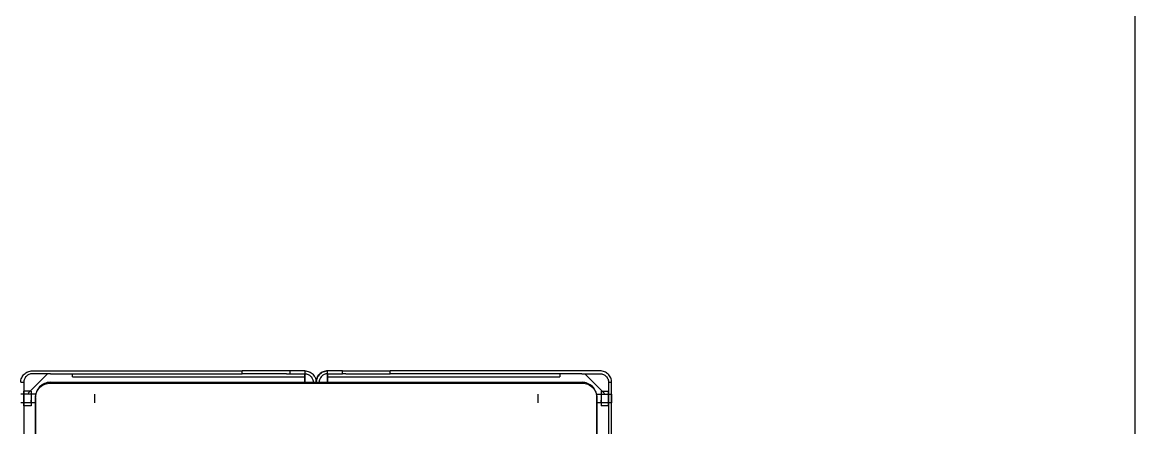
# Model space of a CAD drawing. Header units: millimetres. Extents: x 10366 to 28454, y 24552 to 29702.
# Drawn here: x 22929 to 23682, y 27221 to 27495 of the extents above; entities that cross this region are included whole.
import ezdxf

# ---------------------------------------------------------------- set-up
doc = ezdxf.new("R2010")
doc.units = ezdxf.units.MM
doc.header["$LTSCALE"] = 3
doc.layers.add('DomyÅ›lny', color=7, linetype='Continuous')

msp = doc.modelspace()

# ---------------------------------------------------------------- linework, layer by layer
msp.add_lwpolyline([(20053.22, 24557.57), (20053.22, 29689.73), (23682.02, 29689.73), (23682.02, 24557.57)], close=True)
at = {"layer": 'DomyÅ›lny'}
for p, q in [((22935.58, 27259.57), (23077.82, 27259.57)), ((23077.82, 27257.57), (23077.82, 27259.57)), ((23110.06, 27259.57), (23077.82, 27259.57)), ((23110.06, 27259.57), (23110.06, 27257.57)), ((23120.06, 27259.57), (23120.06, 27257.57)), ((23135.58, 27257.57), (23135.58, 27259.57)), ((23145.58, 27259.57), (23177.82, 27259.57)), ((23145.58, 27257.57), (23145.58, 27259.57)), ((23177.82, 27257.57), (23177.82, 27259.57)), ((23320.06, 27259.57), (23177.82, 27259.57)), ((22927.82, 27251.81), (22929.82, 27251.81)), ((22929.82, 27251.81), (22929.82, 26881.3)), ((22945.94, 27257.57), (22932.93, 27244.56)), ((22934.51, 27246.14), (22945.94, 27257.57)), ((22947.94, 27257.57), (22935.58, 27257.57)), ((22947.82, 27251.81), (23307.82, 27251.81)), ((22947.82, 27251.3), (23307.82, 27251.3)), ((22947.94, 27257.57), (23077.82, 27257.57)), ((22962.82, 27255.57), (22962.82, 27257.57)), ((22962.82, 27255.57), (23120.06, 27255.57)), ((23107.71, 27257.57), (23077.82, 27257.57)), ((23107.71, 27257.57), (23110.06, 27257.57)), ((23120.06, 27257.57), (23120.06, 27255.57)), ((23120.06, 27251.3), (23120.06, 27257.57)), ((23120.06, 27257.57), (23120.06, 27251.3)), ((23135.58, 27255.57), (23135.58, 27257.57)), ((23135.58, 27251.3), (23135.58, 27257.57)), ((23135.58, 27257.57), (23135.58, 27251.3)), ((23135.58, 27255.57), (23292.82, 27255.57)), ((23147.94, 27257.57), (23145.58, 27257.57)), ((23147.94, 27257.57), (23177.82, 27257.57)), ((23307.71, 27257.57), (23177.82, 27257.57)), ((23292.82, 27257.57), (23292.82, 27255.57)), ((23307.71, 27257.57), (23320.06, 27257.57)), ((23309.71, 27257.57), (23322.96, 27244.32)), ((23322.34, 27244.93), (23309.71, 27257.57)), ((23325.82, 27251.81), (23327.82, 27251.81)), ((23325.82, 27251.81), (23325.82, 26881.3)), ((23327.82, 26881.3), (23327.82, 27251.81)), ((22938.12, 27243.84), (22927.82, 27243.84)), ((22934.82, 27245.84), (22929.82, 27245.84)), ((22934.82, 27243.84), (22929.82, 27243.84)), ((23317.52, 27243.84), (23327.82, 27243.84)), ((23320.82, 27245.84), (23325.82, 27245.84)), ((23320.82, 27243.84), (23325.82, 27243.84)), ((22937.82, 27237.84), (22927.82, 27237.84)), ((22934.82, 27237.84), (22929.82, 27237.84)), ((22934.82, 27235.84), (22929.82, 27235.84)), ((22937.82, 26892.17), (22937.82, 27241.95)), ((22937.82, 27241.45), (22937.82, 26891.66)), ((23317.82, 26892.17), (23317.82, 27241.95)), ((23317.82, 27241.45), (23317.82, 26891.66)), ((23327.82, 27237.84), (23317.82, 27237.84)), ((23325.82, 27237.84), (23320.82, 27237.84)), ((23325.82, 27235.84), (23320.82, 27235.84))]:
    msp.add_line(p, q, dxfattribs=at)
for points in [[(22927.82, 27251.81, 0), (22927.86, 27252.58, 0), (22927.97, 27253.35, 0), (22928.17, 27254.09, 0), (22928.43, 27254.82, 0), (22928.76, 27255.51, 0), (22929.16, 27256.16, 0), (22929.62, 27256.77, 0), (22930.14, 27257.34, 0), (22930.7, 27257.84, 0), (22931.32, 27258.29, 0), (22931.97, 27258.67, 0), (22932.65, 27258.99, 0), (22933.36, 27259.24, 0), (22934.09, 27259.42, 0), (22934.83, 27259.53, 0), (22935.58, 27259.57, 0)], [(23120.06, 27259.57, 0), (23120.06, 27259.57, 0), (23120.06, 27259.57, 0), (23120.06, 27259.57, 0), (23120.06, 27259.57, 0), (23120.06, 27259.57, 0), (23120.06, 27259.57, 0), (23120.06, 27259.57, 0), (23120.06, 27259.57, 0), (23120.06, 27259.57, 0), (23120.06, 27259.57, 0), (23120.06, 27259.57, 0), (23120.06, 27259.57, 0), (23120.04, 27259.57, 0), (23119.99, 27259.57, 0), (23119.77, 27259.57, 0), (23118.83, 27259.57, 0), (23110.06, 27259.57, 0)], [(23120.06, 27259.57, 0), (23120.84, 27259.53, 0), (23121.6, 27259.41, 0), (23122.35, 27259.22, 0), (23123.07, 27258.96, 0), (23123.76, 27258.62, 0), (23124.42, 27258.23, 0), (23125.03, 27257.77, 0), (23125.59, 27257.25, 0), (23126.1, 27256.68, 0), (23126.54, 27256.07, 0), (23126.93, 27255.42, 0), (23127.25, 27254.73, 0), (23127.5, 27254.02, 0), (23127.68, 27253.29, 0), (23127.78, 27252.55, 0), (23127.82, 27251.81, 0)], [(23135.58, 27259.57, 0), (23134.81, 27259.53, 0), (23134.04, 27259.41, 0), (23133.29, 27259.22, 0), (23132.57, 27258.96, 0), (23131.88, 27258.62, 0), (23131.22, 27258.23, 0), (23130.61, 27257.77, 0), (23130.05, 27257.25, 0), (23129.54, 27256.68, 0), (23129.1, 27256.07, 0), (23128.71, 27255.42, 0), (23128.39, 27254.73, 0), (23128.14, 27254.02, 0), (23127.96, 27253.29, 0), (23127.86, 27252.55, 0), (23127.82, 27251.81, 0)], [(23127.82, 27251.81, 0), (23127.86, 27252.58, 0), (23127.97, 27253.35, 0), (23128.17, 27254.09, 0), (23128.43, 27254.82, 0), (23128.76, 27255.51, 0), (23129.16, 27256.16, 0), (23129.62, 27256.77, 0), (23130.14, 27257.34, 0), (23130.7, 27257.84, 0), (23131.32, 27258.29, 0), (23131.97, 27258.67, 0), (23132.65, 27258.99, 0), (23133.36, 27259.24, 0), (23134.09, 27259.42, 0), (23134.83, 27259.53, 0), (23135.58, 27259.57, 0)], [(23145.58, 27259.57, 0), (23135.58, 27259.57, 0)], [(23327.82, 27251.81, 0), (23327.78, 27252.58, 0), (23327.67, 27253.35, 0), (23327.48, 27254.09, 0), (23327.21, 27254.82, 0), (23326.88, 27255.51, 0), (23326.48, 27256.16, 0), (23326.02, 27256.77, 0), (23325.5, 27257.34, 0), (23324.94, 27257.84, 0), (23324.32, 27258.29, 0), (23323.67, 27258.67, 0), (23322.99, 27258.99, 0), (23322.28, 27259.24, 0), (23321.55, 27259.42, 0), (23320.81, 27259.53, 0), (23320.06, 27259.57, 0)], [(22935.58, 27257.57, 0), (22935, 27257.54, 0), (22934.43, 27257.45, 0), (22933.87, 27257.31, 0), (22933.33, 27257.11, 0), (22932.82, 27256.86, 0), (22932.33, 27256.56, 0), (22931.88, 27256.22, 0), (22931.47, 27255.84, 0), (22931.09, 27255.42, 0), (22930.76, 27254.96, 0), (22930.48, 27254.48, 0), (22930.24, 27253.97, 0), (22930.06, 27253.45, 0), (22929.93, 27252.91, 0), (22929.85, 27252.36, 0), (22929.82, 27251.81, 0)], [(22947.82, 27251.81, 0), (22946.8, 27251.76, 0), (22945.79, 27251.6, 0), (22944.81, 27251.35, 0), (22943.87, 27251.01, 0), (22942.96, 27250.57, 0), (22942.12, 27250.05, 0), (22941.33, 27249.45, 0), (22940.61, 27248.78, 0), (22939.97, 27248.05, 0), (22939.4, 27247.26, 0), (22938.91, 27246.44, 0), (22938.51, 27245.56, 0), (22938.21, 27244.67, 0), (22937.98, 27243.74, 0), (22937.86, 27242.86, 0), (22937.82, 27241.95, 0)], [(22937.82, 27241.45, 0), (22937.87, 27242.44, 0), (22938.02, 27243.43, 0), (22938.28, 27244.39, 0), (22938.62, 27245.31, 0), (22939.05, 27246.19, 0), (22939.57, 27247.02, 0), (22940.17, 27247.79, 0), (22940.83, 27248.5, 0), (22941.56, 27249.13, 0), (22942.35, 27249.7, 0), (22943.18, 27250.18, 0), (22944.05, 27250.58, 0), (22944.95, 27250.89, 0), (22945.88, 27251.11, 0), (22946.84, 27251.26, 0), (22947.82, 27251.3, 0)], [(23110.06, 27257.57, 0), (23120.06, 27257.57, 0)], [(23120.06, 27257.57, 0), (23120.64, 27257.54, 0), (23121.21, 27257.45, 0), (23121.77, 27257.31, 0), (23122.31, 27257.11, 0), (23122.82, 27256.86, 0), (23123.31, 27256.56, 0), (23123.76, 27256.22, 0), (23124.18, 27255.84, 0), (23124.55, 27255.42, 0), (23124.88, 27254.96, 0), (23125.16, 27254.48, 0), (23125.4, 27253.97, 0), (23125.58, 27253.45, 0), (23125.71, 27252.91, 0), (23125.79, 27252.36, 0), (23125.82, 27251.81, 0)], [(23135.58, 27257.57, 0), (23135, 27257.54, 0), (23134.43, 27257.45, 0), (23133.87, 27257.31, 0), (23133.33, 27257.11, 0), (23132.82, 27256.86, 0), (23132.33, 27256.56, 0), (23131.88, 27256.22, 0), (23131.47, 27255.84, 0), (23131.09, 27255.42, 0), (23130.76, 27254.96, 0), (23130.48, 27254.48, 0), (23130.24, 27253.97, 0), (23130.06, 27253.45, 0), (23129.93, 27252.91, 0), (23129.85, 27252.36, 0), (23129.82, 27251.81, 0)], [(23135.58, 27257.57, 0), (23135.58, 27257.57, 0), (23135.58, 27257.57, 0), (23135.58, 27257.57, 0), (23135.58, 27257.57, 0), (23135.58, 27257.57, 0), (23135.58, 27257.57, 0), (23135.58, 27257.57, 0), (23135.58, 27257.57, 0), (23135.58, 27257.57, 0), (23135.58, 27257.57, 0), (23135.58, 27257.57, 0), (23135.6, 27257.57, 0), (23135.65, 27257.57, 0), (23135.87, 27257.57, 0), (23136.81, 27257.57, 0), (23145.58, 27257.57, 0)], [(23317.82, 27241.95, 0), (23317.77, 27242.95, 0), (23317.62, 27243.94, 0), (23317.36, 27244.89, 0), (23317.02, 27245.82, 0), (23316.59, 27246.7, 0), (23316.07, 27247.53, 0), (23315.47, 27248.3, 0), (23314.81, 27249.01, 0), (23314.08, 27249.64, 0), (23313.29, 27250.2, 0), (23312.46, 27250.68, 0), (23311.59, 27251.08, 0), (23310.69, 27251.4, 0), (23309.76, 27251.62, 0), (23308.8, 27251.76, 0), (23307.82, 27251.81, 0)], [(23307.82, 27251.3, 0), (23308.84, 27251.25, 0), (23309.85, 27251.1, 0), (23310.83, 27250.84, 0), (23311.77, 27250.5, 0), (23312.68, 27250.06, 0), (23313.52, 27249.54, 0), (23314.31, 27248.95, 0), (23315.03, 27248.28, 0), (23315.68, 27247.55, 0), (23316.24, 27246.76, 0), (23316.73, 27245.93, 0), (23317.13, 27245.05, 0), (23317.44, 27244.16, 0), (23317.66, 27243.23, 0), (23317.78, 27242.35, 0), (23317.82, 27241.45, 0)], [(23320.06, 27257.57, 0), (23320.64, 27257.54, 0), (23321.21, 27257.45, 0), (23321.77, 27257.31, 0), (23322.31, 27257.11, 0), (23322.82, 27256.86, 0), (23323.31, 27256.56, 0), (23323.76, 27256.22, 0), (23324.18, 27255.84, 0), (23324.55, 27255.42, 0), (23324.88, 27254.96, 0), (23325.16, 27254.48, 0), (23325.4, 27253.97, 0), (23325.58, 27253.45, 0), (23325.71, 27252.91, 0), (23325.79, 27252.36, 0), (23325.82, 27251.81, 0)], [(22929.82, 27243.84, 0), (22929.82, 27243.84, 0), (22929.82, 27243.84, 0), (22929.82, 27243.84, 0), (22929.82, 27243.84, 0), (22929.82, 27243.84, 0), (22929.82, 27243.84, 0), (22929.82, 27243.84, 0), (22929.82, 27243.84, 0), (22929.82, 27243.84, 0), (22929.82, 27243.83, 0), (22929.82, 27243.83, 0), (22929.82, 27243.83, 0), (22929.82, 27243.81, 0), (22929.82, 27243.75, 0), (22929.82, 27243.47, 0), (22929.82, 27240.91, 0), (22929.82, 27238.74, 0), (22929.82, 27238.05, 0), (22929.82, 27237.89, 0), (22929.82, 27237.85, 0), (22929.82, 27237.84, 0), (22929.82, 27237.84, 0), (22929.82, 27237.84, 0), (22929.82, 27237.84, 0), (22929.82, 27237.84, 0), (22929.82, 27237.84, 0), (22929.82, 27237.84, 0), (22929.82, 27237.84, 0), (22929.82, 27237.84, 0), (22929.82, 27237.84, 0), (22929.82, 27237.84, 0), (22929.82, 27237.84, 0), (22929.82, 27237.84, 0)], [(22934.82, 27245.84, 0), (22934.82, 27245.84, 0), (22934.82, 27245.84, 0), (22934.82, 27245.84, 0), (22934.82, 27245.84, 0), (22934.82, 27245.84, 0), (22934.82, 27245.84, 0), (22934.82, 27245.84, 0), (22934.82, 27245.84, 0), (22934.82, 27245.84, 0), (22934.82, 27245.83, 0), (22934.82, 27245.83, 0), (22934.82, 27245.83, 0), (22934.82, 27245.8, 0), (22934.82, 27245.69, 0), (22934.82, 27245.22, 0), (22934.82, 27235.84, 0)], [(22934.82, 27243.84, 0), (22934.82, 27243.84, 0), (22934.82, 27243.84, 0), (22934.82, 27243.84, 0), (22934.82, 27243.84, 0), (22934.82, 27243.84, 0), (22934.82, 27243.84, 0), (22934.82, 27243.84, 0), (22934.82, 27243.84, 0), (22934.82, 27243.84, 0), (22934.82, 27243.83, 0), (22934.82, 27243.83, 0), (22934.82, 27243.83, 0), (22934.82, 27243.8, 0), (22934.82, 27243.67, 0), (22934.82, 27242.28, 0), (22934.82, 27238.49, 0), (22934.82, 27237.9, 0), (22934.82, 27237.85, 0), (22934.82, 27237.84, 0), (22934.82, 27237.84, 0), (22934.82, 27237.84, 0), (22934.82, 27237.84, 0), (22934.82, 27237.84, 0), (22934.82, 27237.84, 0), (22934.82, 27237.84, 0), (22934.82, 27237.84, 0), (22934.82, 27237.84, 0), (22934.82, 27237.84, 0), (22934.82, 27237.84, 0), (22934.82, 27237.84, 0), (22934.82, 27237.84, 0), (22934.82, 27237.84, 0), (22934.82, 27237.84, 0), (22934.82, 27237.84, 0), (22934.82, 27237.84, 0), (22934.82, 27237.84, 0), (22934.82, 27237.84, 0), (22934.82, 27237.84, 0), (22934.82, 27237.88, 0), (22934.82, 27238, 0), (22934.82, 27238.54, 0), (22934.82, 27239.65, 0)], [(22977.82, 27243.84, 0), (22977.82, 27243.84, 0), (22977.82, 27243.84, 0), (22977.82, 27243.84, 0), (22977.82, 27243.84, 0), (22977.82, 27243.84, 0), (22977.82, 27243.84, 0), (22977.82, 27243.84, 0), (22977.82, 27243.84, 0), (22977.82, 27243.84, 0), (22977.82, 27243.83, 0), (22977.82, 27243.83, 0), (22977.82, 27243.83, 0), (22977.82, 27243.81, 0), (22977.82, 27243.75, 0), (22977.82, 27243.47, 0), (22977.82, 27237.84, 0)], [(23277.82, 27243.84, 0), (23277.82, 27243.84, 0), (23277.82, 27243.84, 0), (23277.82, 27243.84, 0), (23277.82, 27243.84, 0), (23277.82, 27243.84, 0), (23277.82, 27243.84, 0), (23277.82, 27243.84, 0), (23277.82, 27243.84, 0), (23277.82, 27243.84, 0), (23277.82, 27243.83, 0), (23277.82, 27243.83, 0), (23277.82, 27243.83, 0), (23277.82, 27243.81, 0), (23277.82, 27243.75, 0), (23277.82, 27243.47, 0), (23277.82, 27237.84, 0)], [(23320.82, 27245.84, 0), (23320.82, 27245.84, 0), (23320.82, 27245.84, 0), (23320.82, 27245.84, 0), (23320.82, 27245.84, 0), (23320.82, 27245.84, 0), (23320.82, 27245.84, 0), (23320.82, 27245.84, 0), (23320.82, 27245.84, 0), (23320.82, 27245.84, 0), (23320.82, 27245.83, 0), (23320.82, 27245.83, 0), (23320.82, 27245.83, 0), (23320.82, 27245.8, 0), (23320.82, 27245.69, 0), (23320.82, 27245.22, 0), (23320.82, 27235.84, 0)], [(23320.82, 27243.84, 0), (23320.82, 27243.84, 0), (23320.82, 27243.84, 0), (23320.82, 27243.84, 0), (23320.82, 27243.84, 0), (23320.82, 27243.84, 0), (23320.82, 27243.84, 0), (23320.82, 27243.84, 0), (23320.82, 27243.84, 0), (23320.82, 27243.84, 0), (23320.82, 27243.83, 0), (23320.82, 27243.83, 0), (23320.82, 27243.83, 0), (23320.82, 27243.8, 0), (23320.82, 27243.67, 0), (23320.82, 27242.28, 0), (23320.82, 27238.49, 0), (23320.82, 27237.9, 0), (23320.82, 27237.85, 0), (23320.82, 27237.84, 0), (23320.82, 27237.84, 0), (23320.82, 27237.84, 0), (23320.82, 27237.84, 0), (23320.82, 27237.84, 0), (23320.82, 27237.84, 0), (23320.82, 27237.84, 0), (23320.82, 27237.84, 0), (23320.82, 27237.84, 0), (23320.82, 27237.84, 0), (23320.82, 27237.84, 0), (23320.82, 27237.84, 0), (23320.82, 27237.84, 0), (23320.82, 27237.84, 0), (23320.82, 27237.84, 0), (23320.82, 27237.84, 0), (23320.82, 27237.84, 0), (23320.82, 27237.84, 0), (23320.82, 27237.84, 0), (23320.82, 27237.84, 0), (23320.82, 27237.88, 0), (23320.82, 27238, 0), (23320.82, 27238.54, 0), (23320.82, 27239.65, 0)], [(23325.82, 27243.84, 0), (23325.82, 27243.84, 0), (23325.82, 27243.84, 0), (23325.82, 27243.84, 0), (23325.82, 27243.84, 0), (23325.82, 27243.84, 0), (23325.82, 27243.84, 0), (23325.82, 27243.84, 0), (23325.82, 27243.84, 0), (23325.82, 27243.84, 0), (23325.82, 27243.83, 0), (23325.82, 27243.83, 0), (23325.82, 27243.83, 0), (23325.82, 27243.81, 0), (23325.82, 27243.75, 0), (23325.82, 27243.47, 0), (23325.82, 27240.91, 0), (23325.82, 27238.74, 0), (23325.82, 27238.05, 0), (23325.82, 27237.89, 0), (23325.82, 27237.85, 0), (23325.82, 27237.84, 0), (23325.82, 27237.84, 0), (23325.82, 27237.84, 0), (23325.82, 27237.84, 0), (23325.82, 27237.84, 0), (23325.82, 27237.84, 0), (23325.82, 27237.84, 0), (23325.82, 27237.84, 0), (23325.82, 27237.84, 0), (23325.82, 27237.84, 0), (23325.82, 27237.84, 0), (23325.82, 27237.84, 0), (23325.82, 27237.84, 0)]]:
    msp.add_polyline3d(points, dxfattribs=at)
for points in [[(22929.82, 27245.84, 0), (22929.82, 27245.84, 0), (22929.82, 27245.84, 0), (22929.82, 27245.84, 0), (22929.82, 27245.84, 0), (22929.82, 27245.84, 0), (22929.82, 27245.84, 0), (22929.82, 27245.84, 0), (22929.82, 27245.84, 0), (22929.82, 27245.83, 0), (22929.82, 27245.83, 0), (22929.82, 27245.83, 0), (22929.82, 27245.8, 0), (22929.82, 27245.69, 0), (22929.82, 27245.22, 0), (22929.82, 27236.59, 0), (22929.82, 27235.86, 0), (22929.82, 27235.84, 0), (22929.82, 27235.84, 0), (22929.82, 27235.84, 0), (22929.82, 27235.84, 0), (22929.82, 27235.84, 0), (22929.82, 27235.84, 0), (22929.82, 27235.84, 0), (22929.82, 27235.84, 0), (22929.82, 27235.84, 0), (22929.82, 27235.84, 0), (22929.82, 27235.84, 0), (22929.82, 27235.84, 0), (22929.82, 27235.84, 0), (22929.82, 27235.84, 0), (22929.82, 27235.84, 0), (22929.82, 27235.84, 0), (22929.82, 27235.84, 0), (22929.82, 27235.87, 0), (22929.82, 27235.98, 0), (22929.82, 27236.45, 0), (22929.82, 27240.71, 0), (22929.82, 27244.32, 0), (22929.82, 27245.47, 0), (22929.82, 27245.75, 0), (22929.82, 27245.81, 0), (22929.82, 27245.83, 0), (22929.82, 27245.83, 0), (22929.82, 27245.83, 0), (22929.82, 27245.84, 0), (22929.82, 27245.84, 0), (22929.82, 27245.84, 0), (22929.82, 27245.84, 0), (22929.82, 27245.84, 0), (22929.82, 27245.84, 0), (22929.82, 27245.84, 0), (22929.82, 27245.84, 0)], [(23325.82, 27245.84, 0), (23325.82, 27245.84, 0), (23325.82, 27245.84, 0), (23325.82, 27245.84, 0), (23325.82, 27245.84, 0), (23325.82, 27245.84, 0), (23325.82, 27245.84, 0), (23325.82, 27245.84, 0), (23325.82, 27245.84, 0), (23325.82, 27245.83, 0), (23325.82, 27245.83, 0), (23325.82, 27245.83, 0), (23325.82, 27245.8, 0), (23325.82, 27245.69, 0), (23325.82, 27245.22, 0), (23325.82, 27236.59, 0), (23325.82, 27235.86, 0), (23325.82, 27235.84, 0), (23325.82, 27235.84, 0), (23325.82, 27235.84, 0), (23325.82, 27235.84, 0), (23325.82, 27235.84, 0), (23325.82, 27235.84, 0), (23325.82, 27235.84, 0), (23325.82, 27235.84, 0), (23325.82, 27235.84, 0), (23325.82, 27235.84, 0), (23325.82, 27235.84, 0), (23325.82, 27235.84, 0), (23325.82, 27235.84, 0), (23325.82, 27235.84, 0), (23325.82, 27235.84, 0), (23325.82, 27235.84, 0), (23325.82, 27235.84, 0), (23325.82, 27235.87, 0), (23325.82, 27235.98, 0), (23325.82, 27236.45, 0), (23325.82, 27240.71, 0), (23325.82, 27244.32, 0), (23325.82, 27245.47, 0), (23325.82, 27245.75, 0), (23325.82, 27245.81, 0), (23325.82, 27245.83, 0), (23325.82, 27245.83, 0), (23325.82, 27245.83, 0), (23325.82, 27245.84, 0), (23325.82, 27245.84, 0), (23325.82, 27245.84, 0), (23325.82, 27245.84, 0), (23325.82, 27245.84, 0), (23325.82, 27245.84, 0), (23325.82, 27245.84, 0), (23325.82, 27245.84, 0)], [(23327.82, 27243.84, 0), (23327.82, 27243.84, 0), (23327.82, 27243.84, 0), (23327.82, 27243.84, 0), (23327.82, 27243.84, 0), (23327.82, 27243.84, 0), (23327.82, 27243.84, 0), (23327.82, 27243.84, 0), (23327.82, 27243.84, 0), (23327.82, 27243.83, 0), (23327.82, 27243.83, 0), (23327.82, 27243.83, 0), (23327.82, 27243.81, 0), (23327.82, 27243.75, 0), (23327.82, 27243.47, 0), (23327.82, 27238.29, 0), (23327.82, 27237.85, 0), (23327.82, 27237.84, 0), (23327.82, 27237.84, 0), (23327.82, 27237.84, 0), (23327.82, 27237.84, 0), (23327.82, 27237.84, 0), (23327.82, 27237.84, 0), (23327.82, 27237.84, 0), (23327.82, 27237.84, 0), (23327.82, 27237.84, 0), (23327.82, 27237.84, 0), (23327.82, 27237.84, 0), (23327.82, 27237.84, 0), (23327.82, 27237.84, 0), (23327.82, 27237.84, 0), (23327.82, 27237.84, 0), (23327.82, 27237.84, 0), (23327.82, 27237.84, 0), (23327.82, 27237.86, 0), (23327.82, 27237.92, 0), (23327.82, 27238.2, 0)]]:
    msp.add_polyline3d(points, close=True, dxfattribs=at)

doc.saveas('drawing.dxf')
